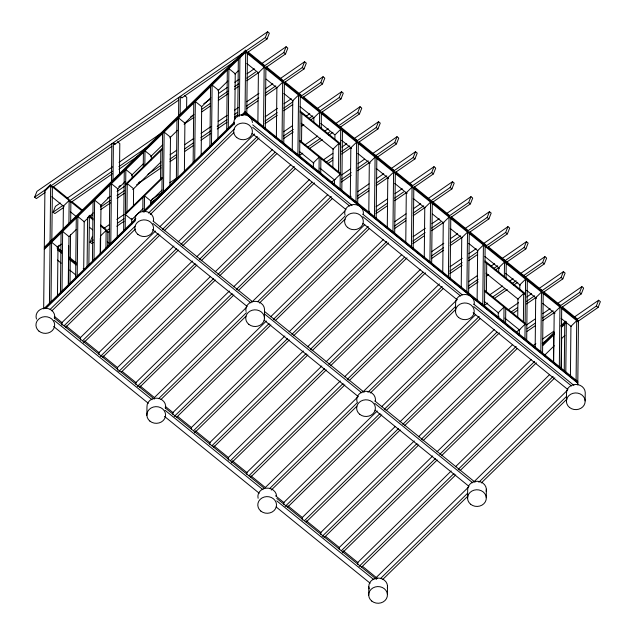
<?xml version="1.0" encoding="UTF-8"?>
<svg xmlns="http://www.w3.org/2000/svg" width="635" height="635" viewBox="0 0 635 635"><rect width="100%" height="100%" fill="white"/><g stroke="black" fill="none" stroke-linecap="round" stroke-linejoin="round"><path stroke-width="0.95" d="M49.419 304.348L50.673 184.42L44.91 190.071L43.664 308.935L135.858 218.646M51.006 301.744L51.626 242.237L57.983 247.388L57.475 295.989M51.84 240.101L52.395 186.888M60.444 292.497L61.071 232.989M62.016 290.957L62.643 231.45L68.993 236.601L68.485 285.202M61.944 325.231L61.968 322.572L155.432 231.045M63.135 229.775L63.381 206.121L69.151 200.477M68.27 284.559L68.54 258.77L76.24 265.017M68.675 245.801L68.564 256.643L76.263 262.89M68.905 224.123L69.159 199.414L52.983 186.293M70.025 283.98L70.271 260.175M70.294 258.048L70.541 234.402M70.668 222.575L70.882 201.882M75.652 277.606L76.279 218.091M77.224 276.058L77.851 216.551L84.209 221.71L83.693 270.304M80.431 340.225L80.462 337.566L173.919 246.039M87.098 266.708L87.614 217.44M88.868 265.16L89.368 216.876M92.44 261.168L93.059 201.66M94.012 259.628L94.631 200.12L100.989 205.272L100.481 253.873M98.925 354.33L98.949 352.56L192.405 261.033M100.171 253.849L100.338 238.085M105.942 248.198L106.132 229.402L100.743 225.028M107.704 246.65L107.855 231.87L106.704 230.934M109.22 244.729L109.847 185.222M110.792 243.189L111.419 183.682L117.769 188.833L117.261 237.434M111.442 181.554L111.831 143.756M113.014 180.015L113.403 142.669L115.133 144.074M117.404 370.213L117.435 367.554L210.185 276.725M119.483 174.284L119.801 143.597L117.491 141.724M123.642 230.608L124.269 171.101M125.214 229.068L125.841 169.553L132.191 174.712L132.151 178.681M126.952 211.939L127.254 183.602L133.604 188.754L133.421 206.343M131.675 224.298L131.739 218.353M135.898 384.318L135.922 382.548L229.378 291.02M142.939 197.334L142.788 211.86L234.331 122.206M143.256 166.87L143.407 152.352M144.359 210.32L144.51 195.794L150.868 200.946L150.836 203.851M144.828 165.33L144.986 150.812L151.336 155.964L151.297 159.837M146.875 415.369L146.963 406.868A9.366 8.342 0.6 0 1 157.091 398.177A9.366 8.342 0.6 0 1 165.473 408.273M160.52 179.07L160.814 150.733M161.933 193.111L162.552 133.604M163.505 191.572L164.124 132.064L170.482 137.216L169.974 185.817M172.871 414.314L172.895 412.536L266.351 321.008M176.355 178.991L176.975 119.475M177.927 177.443L178.546 117.935L184.904 123.095L184.396 171.688M178.57 115.816L178.76 97.441M180.142 114.268L180.332 96.361L182.062 97.766M186.619 107.886L186.73 97.306L184.42 95.433M193.135 162.552L193.762 103.045M191.357 429.308L191.381 427.53L284.837 336.002M194.707 161.012L195.334 101.505L201.684 106.656L201.176 155.257M209.915 146.113L210.542 86.606M211.495 144.574L212.114 85.066L218.472 90.218L217.964 138.819M209.844 444.302L209.867 442.524L303.324 350.996M226.703 129.683L227.322 70.168M228.275 128.135L228.902 68.628L235.252 73.787L234.775 119.404M228.322 460.177L228.354 457.517L321.81 365.99M237.736 116.911L238.339 59.388M239.3 116.364L239.935 55.721M245.023 115.07L245.705 50.07L44.307 247.301M246.793 113.109L247.412 53.602M246.817 474.289L246.84 472.511L340.296 380.984M257.881 122.428L258.397 72.835L264.168 67.191L263.541 126.698M265.279 128.103L265.898 68.596M264.446 317.786L264.533 309.285A9.366 8.342 0.6 0 0 253.913 301.403A9.366 8.342 0.6 0 0 246.047 311.491M276.368 137.422L276.884 87.828L282.654 82.185L282.035 141.692M283.766 143.097L284.385 83.59M283.789 504.277L283.813 502.499L377.269 410.972M292.251 150.304L292.775 100.719L298.545 95.067L297.918 154.575M299.649 155.98L300.276 96.472M301.546 141.803L301.847 113.467M302.268 520.152L302.3 517.493L395.049 426.664M313.341 167.648L313.388 162.806L319.159 157.155L319.008 171.68M313.809 122.658L313.857 117.816L319.627 112.173L319.476 126.69M320.738 173.085L320.889 158.559M321.207 128.095L321.358 113.578M320.77 534.265L320.786 532.487L414.242 440.96M332.851 167.672L333.05 149.106L338.82 143.454L338.519 171.791M334.415 185.507L334.478 179.554M334.907 138.89L334.947 134.922L340.717 129.27L340.09 188.778M339.868 126.444L339.86 127.508L359.474 113.935L361.783 108.125L360.053 106.72L335.597 123.642M341.82 190.19L342.448 130.675M339.257 549.259L339.273 547.481L432.729 455.954M350.314 197.398L350.83 147.804L356.6 142.161L355.981 201.668M356.624 140.033L356.616 141.097L376.23 127.524L378.539 121.714L380.27 123.119L377.96 128.929L358.346 142.502M357.711 203.073L358.33 143.566M357.743 564.253L357.759 562.475L451.215 470.948M368.792 213.384L369.316 162.798L375.087 157.155L374.467 216.662M368.721 595.297L368.808 586.796M375.11 155.027L375.102 156.091L394.716 142.518L397.026 136.708L398.756 138.112L396.446 143.923L376.833 157.496L376.841 156.432M376.198 218.067L376.817 158.559M376.23 579.247L376.245 577.477L468.289 487.331M387.286 227.386L387.802 177.8L393.573 172.148L392.954 231.656M387.421 594.535L387.509 586.034M393.597 170.021L393.589 171.085L413.202 157.512L415.512 151.701L417.243 153.106L414.933 158.917L395.319 172.49M394.684 233.061L395.311 173.553M405.765 243.372L406.289 192.794L412.059 187.142L411.44 246.65M413.171 248.055L413.798 188.547M424.259 257.373L424.775 207.788L430.546 202.136L429.927 261.644M431.657 263.049L432.284 203.541M432.3 201.414L432.292 202.478L451.906 188.905L454.215 183.094L452.485 181.689L428.03 198.612M442.746 272.367L443.262 222.782L449.032 217.13L448.413 276.638M450.144 278.043L450.771 218.535M455.525 311.698L455.612 303.197A9.366 8.342 0.6 0 1 465.733 294.505A9.366 8.342 0.6 0 1 474.115 304.602M461.232 287.361L461.748 237.776L467.519 232.124L466.9 291.632M468.63 293.037L469.257 233.529M467.582 498.483L467.67 489.982A9.366 8.342 0.6 0 1 477.798 481.282A9.366 8.342 0.6 0 1 486.172 491.387M477.123 300.252L477.639 250.658L483.41 245.007L482.783 304.514M484.521 305.919L485.14 246.412M486.418 291.743L486.712 263.406M486.283 497.713L486.37 489.212M498.205 317.587L498.253 312.745L504.023 307.094L503.872 321.62M498.673 272.598L498.729 267.764L504.492 262.112L504.341 276.63M504.515 259.985L504.507 261.048L524.121 247.475L526.431 241.665L528.169 243.07L525.859 248.88L506.238 262.453M505.603 323.024L505.754 308.499M506.079 278.043L506.23 263.517M517.723 317.611L517.914 299.045L523.684 293.394L523.391 321.731M519.279 335.447L519.343 329.494M519.763 289.822L519.811 284.861L525.582 279.209L524.954 338.725M523.002 274.979L522.994 276.042L542.607 262.469L544.917 256.659L546.656 258.064L544.346 263.874L524.724 277.447L524.74 276.384M526.693 340.13L527.312 280.622M535.178 347.337L535.702 297.751L541.464 292.1L540.845 351.607M541.488 289.973L541.48 291.036L561.094 277.463L563.404 271.653L565.142 273.058L562.832 278.868L543.211 292.441M542.576 353.012L543.203 293.505M553.442 362.68L553.728 334.907M553.656 363.323L554.188 312.745L559.951 307.094L559.332 366.601M559.975 304.967L559.967 306.03L579.58 292.457L581.89 286.647L583.628 288.052L581.319 293.862L561.697 307.435M561.062 368.006L561.689 308.499M561.348 368.276L561.658 338.519M564.253 370.737L564.745 324.12M565.801 372.173L566.317 322.58L561.356 327.438M566.444 401.661L566.531 393.16A9.366 8.342 0.6 0 1 575.429 384.445A9.366 8.342 0.6 0 1 585.24 392.398L585.145 400.899M570.42 375.92L570.936 326.334L576.707 320.683L576.088 380.19M576.731 318.556L576.715 319.619L596.336 306.046L598.646 300.236L600.377 301.641L598.067 307.451L578.453 321.024L577.779 384.961M45.053 192.572L36.354 198.588L34.623 197.183L36.933 191.381L267.621 31.75L269.351 33.155L267.041 38.965L247.428 52.538M63.548 207.566L54.84 213.582L53.11 212.177L55.42 206.375L60.309 202.986M93.393 242.475L91.813 243.57L90.083 242.165L92.392 236.363M44.299 248.364L245.689 51.133L265.311 37.56L267.621 31.75M248.015 51.943L264.192 65.064L264.176 66.127L283.797 52.554L286.107 46.744L287.838 48.149L285.528 53.959L265.914 67.532M266.502 66.937L282.678 80.058L282.662 81.121L302.284 67.548L304.594 61.738L306.324 63.143L304.014 68.953L284.401 82.526M284.988 81.931L301.165 95.052L301.149 96.115L320.77 82.542L323.08 76.732L324.81 78.137L322.501 83.947L302.887 97.52M303.474 96.925L319.651 110.045L319.635 111.109L339.257 97.536L341.566 91.726L343.297 93.131L340.987 98.941L321.373 112.514M321.961 111.919L338.137 125.039L338.122 126.103L357.743 112.53L360.053 106.72M395.907 171.894L412.083 185.015L412.075 186.079L431.689 172.506L433.999 166.695L435.729 168.1L433.419 173.911L413.806 187.484M414.393 186.888L430.57 200.009L430.562 201.073L450.175 187.5L452.485 181.689M432.88 201.882L449.056 215.003L449.048 216.067L468.662 202.494L470.972 196.683L472.71 198.088L470.392 203.898L450.779 217.472M451.366 216.876L467.543 229.997L467.535 231.061L487.148 217.487L489.458 211.677L491.196 213.082L488.886 218.892L469.265 232.466M469.852 231.87L486.029 244.991L486.021 246.055L505.635 232.481L507.944 226.671L509.683 228.076L507.373 233.886L487.751 247.459M44.895 191.127L50.665 185.483L82.248 211.098M44.283 249.428L245.681 52.197L578.437 322.088M57.126 247.174L59.253 245.094M88.297 216.646L89.718 215.257M118.761 186.817L120.182 185.428M57.118 248.237L61.365 244.07M69.159 236.442L76.248 229.505M84.034 221.869L93.25 212.852M100.33 205.915L110.252 196.199M117.332 189.262L125.127 181.634M131.501 175.387L143.542 163.592M150.63 156.655L162.671 144.859M169.759 137.922L177.546 130.294M184.634 123.357L193.842 114.34M201.636 106.704L210.844 97.687M217.932 90.749L227.846 81.034M234.934 74.097L238.474 70.628M125.69 184.079L162.401 148.13M125.674 185.142L162.393 149.185M138.398 183.007L139.811 181.626M132.739 189.603L160.98 161.949M100.354 236.109L106.124 230.465L100.735 226.092M125.381 213.479L162.092 177.522M162.084 178.586L125.365 214.543L131.723 219.694L143.018 208.637M150.789 201.025L162.084 189.968M241.213 115.467L245.054 111.704L577.818 381.595M45.061 308.61L135.136 220.401M143.637 212.074L234.315 123.269M242.221 115.53L245.047 112.768L577.81 382.659M45.768 308.451L135.136 220.924M144.343 211.915L234.267 123.849M242.919 115.372L245.039 113.3L577.802 383.191M50.117 309.443L135.08 226.243M148.534 213.066L234.204 129.167M51.856 310.848L135.398 229.029M150.273 214.471L233.815 132.651M159.679 226.885L254.556 133.969M64.04 325.811L158.21 233.585M162.457 229.425L257.334 136.509M65.77 327.215L159.941 234.99M164.187 230.83L259.064 137.922M178.165 241.879L272.336 149.662M82.526 340.805L176.697 248.579M180.943 244.419L275.114 152.202M83.55 342.9L178.427 249.984M182.674 245.824L276.844 153.607M196.652 256.873L290.822 164.655M100.306 356.489L195.183 263.573M199.43 259.413L294.307 166.497M102.743 357.203L196.913 264.978M201.16 260.818L295.331 168.6M215.138 271.867L309.308 179.649M118.793 371.483L213.67 278.567M217.916 274.407L312.087 182.189M121.237 372.197L215.4 279.971M219.647 275.812L314.523 182.904M233.624 286.861L327.795 194.643M137.279 386.477L232.156 293.56M236.403 289.401L331.279 196.485M139.724 387.191L233.886 294.965M238.133 290.806L332.303 198.588M154.408 397.542L246.451 307.403M252.111 301.855L344.868 211.026M158.599 398.701L246.396 312.714M257.723 301.625L344.813 216.337M161.036 399.407L246.007 316.206M259.453 303.03L345.13 219.131M270.597 316.849L364.768 224.631M174.252 416.465L269.129 323.548M273.375 319.389L368.252 226.481M176.697 417.179L270.859 324.953M275.114 320.794L369.276 228.576M289.084 331.843L383.254 239.625M193.445 430.768L287.615 338.542M291.862 334.383L386.739 241.475M194.469 432.864L289.346 339.947M293.6 335.788L388.477 242.88M307.57 346.837L401.741 254.619M211.931 445.762L306.102 353.536M310.348 349.377L404.519 257.159M213.67 447.167L307.832 354.941M312.087 350.782L406.964 257.873M326.057 361.831L420.227 269.613M230.418 460.756L324.588 368.53M328.835 364.371L423.005 272.153M231.442 462.851L326.319 369.935M330.573 365.776L425.45 272.867M344.551 376.825L439.42 283.916M248.904 475.75L343.075 383.524M347.321 379.365L442.198 286.456M250.642 477.155L344.805 384.929M349.059 380.77L443.222 288.552M265.327 487.505L358.077 396.677M363.037 391.819L457.2 299.601M269.518 488.664L357.315 402.685M367.935 392.279L455.732 306.3M271.248 490.069L356.926 406.17M370.372 392.994L455.343 309.785M381.524 406.813L475.686 314.595M285.171 506.428L380.048 413.512M384.294 409.353L479.171 316.444M287.615 507.143L381.778 414.925M386.032 410.758L480.195 318.54M400.01 421.807L494.173 329.589M304.363 520.732L398.534 428.506M402.78 424.347L496.951 332.129M306.102 522.137L400.272 429.919M404.519 425.752L499.396 332.843M418.497 436.801L512.659 344.583M322.143 536.416L417.02 443.5M421.267 439.341L516.144 346.432M323.882 537.821L418.759 444.913M423.005 440.746L517.176 348.528M542.965 343.352L554.299 332.248M560.673 326.009L565.634 321.151M542.949 344.416L554.284 333.311M561.372 326.374L566.325 321.516M542.941 345.48L554.276 334.375M436.983 451.795L531.146 359.577M341.336 550.72L435.507 458.494M439.753 454.335L534.63 361.426M342.368 552.815L437.245 459.907M441.492 455.739L536.369 362.831M544.338 355.489L554.252 345.773M561.34 338.836L564.88 335.367M455.47 466.788L549.632 374.571M359.116 566.404L453.993 473.488M458.24 469.328L553.117 376.42M361.561 567.118L455.732 474.901M459.978 470.733L554.855 377.825M473.956 481.782L567.412 390.255M380.436 578.628L467.527 493.339M478.853 482.243L566.65 396.264M382.881 579.334L467.844 496.133M481.298 482.957L566.968 399.058M34.623 197.183L44.91 190.071M242.03 53.665L50.657 186.087L52.387 187.492L111.839 146.36M114.284 144.669L178.618 100.147M181.872 97.893L235.625 60.706M66.826 198.477L112.474 166.886M118.999 162.377L163.83 131.35M203.779 103.711L210.296 99.203M218.448 93.559L227.417 87.36M234.752 82.28L238.823 79.462M246.975 73.819L254.317 68.739M261.652 63.667L286.107 46.744M53.11 212.177L62.603 205.613M112.332 171.196L69.144 201.081L70.882 202.486L112.411 173.752M118.848 166.688L147.368 146.955M190.556 117.07L193.818 114.816M201.97 109.172L210.114 103.537M218.265 97.901L228.044 91.13M234.561 86.622L238.633 83.804M246.785 78.161L255.746 71.961M118.928 169.243L138.47 155.718M184.071 124.158L193.85 117.396M201.986 111.76L210.129 106.124M218.273 100.497L228.052 93.734M234.561 89.225L238.633 86.408M246.777 80.772L258.993 72.319M107.323 198.239L109.768 196.548M117.11 191.468L124.444 186.396M170.093 154.805L176.617 150.297M184.761 144.653L193.731 138.454M201.065 133.374L210.852 126.603M218.186 121.531L227.155 115.324M234.49 110.244L238.562 107.426M246.713 101.783L258.945 93.329M265.462 88.813L272.804 83.733M280.138 78.661L304.594 61.738M100.671 207.058L110.45 200.287M116.967 195.778L124.301 190.706M147.931 174.347L160.965 165.33M169.934 159.131L176.451 154.615M184.602 148.979L193.564 142.772M200.898 137.7L210.677 130.937M217.194 126.421L226.973 119.658M234.307 114.586L237.561 112.332M246.531 106.124L258.755 97.671M265.271 93.154L275.82 85.852M89.368 217.48L92.623 215.225M100.767 209.59L110.538 202.827M117.054 198.318L124.381 193.254M136.596 184.801L161.028 167.894M169.989 161.695L176.498 157.186M184.642 151.551L193.604 145.351M200.93 140.279L210.701 133.517M217.218 129.008L226.989 122.245M234.323 117.181L237.577 114.927M246.539 108.728L257.937 100.838M265.263 95.766L277.479 87.312M103.807 228.465L109.506 224.512M116.848 219.44L124.182 214.36M169.831 182.777L177.165 177.697M265.2 116.776L277.431 108.323M283.956 103.807L291.29 98.727M298.625 93.655L323.08 76.732M90.083 242.165L93.242 239.974M109.379 228.814L106.116 231.069L107.855 232.473L109.482 231.346M117.523 223.179L124.047 218.662M151.749 199.493L162.346 192.167M265.017 121.118L277.241 112.665M283.758 108.148L292.719 101.949M116.808 226.274L124.135 221.202M151.011 202.613L157.528 198.104M265.025 123.722L277.241 115.268M283.75 110.76L292.711 104.561M283.694 131.77L292.656 125.571M305.697 116.546L309.777 113.721M317.111 108.648L341.566 91.726M283.504 136.112L293.283 129.35M308.761 118.634L312.801 115.84M283.512 138.716L293.283 131.953M301.427 126.317L303.871 124.627M311.198 119.555L313.642 117.864M304.625 145.074L317.667 136.049M325.001 130.977L328.263 128.714M307.689 147.161L320.731 138.136M327.247 133.628L329.692 131.937M299.553 155.4L302.808 153.146M309.324 148.638L322.358 139.621M328.866 135.112L332.938 132.294M323.921 159.504L332.891 153.305M341.86 147.098L346.75 143.708M354.084 138.636L378.539 121.714M326.176 162.155L332.7 157.647M341.662 151.44L349.774 145.828M327.811 163.632L332.7 160.25M341.654 154.051L350.615 147.852M331.002 182.396L335.074 179.578M341.598 175.062L350.56 168.862M357.902 163.782L364.419 159.274M372.57 153.63L397.026 136.708M341.408 179.403L351.187 172.641M357.703 168.124L368.26 160.822M341.416 182.007L351.187 175.244M357.695 170.736L369.911 162.282M349.488 197.39L351.115 196.263M357.64 191.754L369.046 183.856M376.388 178.776L383.723 173.704M391.057 168.624L415.512 151.701M357.449 196.088L368.856 188.198M376.19 183.118L386.747 175.816M357.457 198.691L368.856 190.802M376.182 185.73L388.398 177.276M367.975 212.384L369.602 211.257M376.126 206.748L387.533 198.85M394.875 193.77L402.209 188.698M409.543 183.618L433.999 166.695M375.936 211.082L387.342 203.192M394.676 198.112L403.638 191.913M375.944 213.685L387.342 205.796M394.676 200.723L406.884 192.27M394.613 221.742L406.019 213.844M413.361 208.764L420.695 203.692M394.422 226.076L405.828 218.186M413.163 213.106L423.72 205.803M394.43 228.679L405.828 220.79M413.163 215.717L425.371 207.264M413.099 236.736L425.323 228.275M431.848 223.758L439.182 218.686M446.516 213.606L470.972 196.683M412.909 241.07L425.132 232.616M431.649 228.1L440.611 221.901M412.917 243.673L424.315 235.783M431.649 230.711L443.857 222.258M431.586 251.73L443.809 243.268M450.334 238.752L457.668 233.68M465.003 228.6L489.458 211.677M431.395 256.064L443.619 247.61M450.136 243.094L460.692 235.791M431.403 258.667L443.619 250.214M450.136 245.705L462.351 237.252M450.072 266.724L462.296 258.262M468.82 253.746L476.155 248.674M483.489 243.594L507.944 226.671M449.882 271.058L462.105 262.604M468.622 258.088L477.583 251.889M449.89 273.661L462.105 265.208M468.622 260.699L477.576 254.5M468.559 281.718L477.52 275.511M490.569 266.486L494.641 263.668M501.975 258.588L526.431 241.665M468.368 286.052L478.147 279.289M493.625 268.573L497.665 265.779M468.376 288.655L478.147 281.892M486.291 276.257L488.736 274.566M495.252 270.058L498.507 267.803M489.49 295.013L502.531 285.988M509.865 280.916L513.128 278.662M520.462 273.582L544.917 256.659M492.562 297.101L504.777 288.639M512.112 283.567L516.152 280.773M484.418 305.34L487.68 303.085M494.189 298.577L507.222 289.56M513.739 285.051L517.811 282.234M497.38 317.341L499.007 316.214M507.976 310.007L518.573 302.681M526.725 297.037L531.614 293.656M538.948 288.576L563.404 271.653M511.048 312.095L517.565 307.586M526.526 301.379L534.638 295.767M512.675 313.571L517.565 310.19M526.518 303.99L536.297 297.228M515.866 332.335L519.938 329.517M526.463 325.001L535.432 318.802M542.766 313.722L550.1 308.65M557.435 303.57L581.89 286.647M527.09 328.779L535.234 323.144M542.568 318.064L553.125 310.761M527.09 331.383L535.234 325.747M542.568 320.675L554.784 312.222M532.622 345.924L535.876 343.67M542.401 339.153L553.815 331.264M574.191 317.159L598.646 300.236M542.211 343.495L545.473 341.241M265.311 37.56L267.041 38.965M283.797 52.554L285.528 53.959M302.284 67.548L304.014 68.953M320.77 82.542L322.501 83.947M339.257 97.536L340.987 98.941M357.743 112.53L359.474 113.935M376.23 127.524L377.96 128.929M394.716 142.518L396.446 143.923M413.202 157.512L414.933 158.917M431.689 172.506L433.419 173.911M450.175 187.5L451.906 188.905M468.662 202.494L470.392 203.898M487.148 217.487L488.886 218.892M505.635 232.481L507.373 233.886M524.121 247.475L525.859 248.88M542.607 262.469L544.346 263.874M561.094 277.463L562.832 278.868M579.58 292.457L581.319 293.862M596.336 306.046L598.067 307.451M340.447 126.913L357.394 140.66M358.934 141.907L394.367 170.648M488.339 246.864L542.258 290.6M543.798 291.846L560.745 305.594M562.285 306.84L576.921 318.714M245.689 51.133L578.453 321.024M246.848 63.468L258.397 72.835M266.105 79.089L276.884 87.828M283.821 93.456L293.06 100.949M299.99 106.577L313.857 117.816M320.794 123.444L334.653 134.691M341.59 140.311L351.599 148.431M357.767 153.432L370.086 163.425M376.253 168.426L388.572 178.419M394.74 183.42L407.059 193.413M413.226 198.414L424.775 207.788M432.483 214.035L443.262 222.782M450.199 228.402L461.748 237.776M468.686 243.395L477.925 250.888M484.862 256.516L499.499 268.383M505.658 273.383L520.295 285.25M526.455 290.251L536.472 298.371M542.631 303.371L554.958 313.365M561.118 318.365L571.262 326.588M300.125 110.998L340.558 143.796M484.989 260.937L525.431 293.735M300.109 112.062L340.55 144.859M484.981 262.001L525.415 294.799M301.212 123.277L333.256 149.273M486.077 273.217L518.12 299.212M299.815 140.398L340.257 173.196M484.68 290.338L525.121 323.136M299.807 141.462L340.241 174.26L334.47 179.911L319.976 168.148M484.672 291.401L525.113 324.199L519.343 329.851L504.841 318.087M299.379 151.44L313.873 163.203M484.243 301.379L498.737 313.142M252.69 124.857L352.052 205.454M362.839 214.193L462.201 294.791M473.758 304.157L573.897 385.381M252.659 127.333L349.718 206.058M362.815 216.678L460.637 296.021M473.734 306.641L571.556 385.985M252.071 133.429L346.043 209.653M362.99 223.393L456.97 299.617M473.139 312.737L567.888 389.58M153.059 221.051L252.42 301.641M264.747 311.642L364.109 392.232M374.896 400.979L475.028 482.195M153.027 223.528L250.857 302.871M264.724 314.119L361.775 392.835M374.872 403.455L472.694 482.798M152.44 229.624L247.182 306.467M264.128 320.215L358.1 396.43M375.047 410.178L469.027 486.394M72.247 201.914L83.026 210.661M89.964 216.281L93.043 218.781M89.178 216.718L93.028 219.845M51.824 196.755L64.151 206.748M70.318 211.749L76.478 216.741M89.575 227.37L92.654 229.862M107.291 241.737L109.601 243.61M57.777 247.896L61.627 251.023M83.201 268.51L84.741 269.764M57.769 248.96L61.619 252.087M68.548 257.707L76.256 263.954M57.753 250.023L61.611 253.143M57.38 260.048L61.23 263.168M69.707 270.042L75.867 275.042M54.459 316.484L62.166 322.731M66.016 325.858L80.653 337.725M84.503 340.852L99.139 352.719M102.989 355.846L117.626 367.713M122.245 371.459L136.112 382.707M139.962 385.834L154.599 397.7M165.378 406.448L173.085 412.694M177.705 416.441L191.572 427.688M195.421 430.816L210.058 442.682M213.908 445.81L228.544 457.676M232.394 460.804L247.031 472.67M250.881 475.798L265.517 487.664M275.534 495.784L284.004 502.658M287.853 505.785L302.49 517.652M306.34 520.779L320.977 532.646M325.596 536.392L339.463 547.64M343.313 550.767L357.949 562.634M362.569 566.38L377.206 578.255M54.189 317.865L154.329 399.082M165.116 407.829L264.477 488.426M276.804 498.419L376.166 579.017M54.165 320.35L151.995 399.693M165.084 410.313L262.914 489.656M276.781 500.904L373.832 579.62M53.578 326.446L148.32 403.288M164.497 416.409L259.239 493.252M276.185 506.992L370.157 583.216M36.481 319.048A9.366 8.342 0.6 0 1 44.95 308.189A9.366 8.342 0.6 0 1 54.546 318.31M134.906 220.083A9.366 8.342 0.6 0 1 145.034 211.391A9.366 8.342 0.6 0 1 153.416 221.496M233.99 124.714A9.366 8.342 0.6 0 1 241.856 114.617A9.366 8.342 0.6 0 1 252.476 122.507M345.13 215.376A9.366 8.342 0.6 0 1 353.592 204.518A9.366 8.342 0.6 0 1 363.196 214.638M258.104 498.277A9.366 8.342 0.6 0 1 265.97 488.18A9.366 8.342 0.6 0 1 276.59 496.07M357.188 402.161A9.366 8.342 0.6 0 1 365.649 391.295A9.366 8.342 0.6 0 1 375.253 401.423M369.245 588.939A9.366 8.342 0.6 0 1 377.706 578.08A9.366 8.342 0.6 0 1 387.31 588.2M39.013 331.184A9.366 8.342 0.6 0 0 54.459 326.811A9.366 8.342 0.6 0 0 42.45 317.071A9.366 8.342 0.6 0 0 39.013 331.184M137.882 234.371A9.366 8.342 0.6 0 0 153.321 229.997A9.366 8.342 0.6 0 0 141.319 220.258A9.366 8.342 0.6 0 0 137.882 234.371M236.744 137.549A9.366 8.342 0.6 0 0 252.182 133.175A9.366 8.342 0.6 0 0 240.181 123.436A9.366 8.342 0.6 0 0 236.744 137.549M347.662 227.513A9.366 8.342 0.6 0 0 363.109 223.139A9.366 8.342 0.6 0 0 351.099 213.4A9.366 8.342 0.6 0 0 347.662 227.513M149.939 421.148A9.366 8.342 0.6 0 0 165.378 416.774A9.366 8.342 0.6 0 0 153.376 407.035A9.366 8.342 0.6 0 0 149.939 421.148M248.801 324.334A9.366 8.342 0.6 0 0 264.239 319.961A9.366 8.342 0.6 0 0 252.238 310.221A9.366 8.342 0.6 0 0 248.801 324.334M260.858 511.111A9.366 8.342 0.6 0 0 276.296 506.738A9.366 8.342 0.6 0 0 264.295 496.999A9.366 8.342 0.6 0 0 260.858 511.111M359.72 414.298A9.366 8.342 0.6 0 0 375.166 409.924A9.366 8.342 0.6 0 0 363.156 400.185A9.366 8.342 0.6 0 0 359.72 414.298M458.581 317.476A9.366 8.342 0.6 0 0 474.028 313.103A9.366 8.342 0.6 0 0 462.018 303.363A9.366 8.342 0.6 0 0 458.581 317.476M371.777 601.083A9.366 8.342 0.6 0 0 387.223 596.702A9.366 8.342 0.6 0 0 375.214 586.962A9.366 8.342 0.6 0 0 371.777 601.083M470.638 504.261A9.366 8.342 0.6 0 0 486.085 499.888A9.366 8.342 0.6 0 0 474.075 490.149A9.366 8.342 0.6 0 0 470.638 504.261M569.5 407.448A9.366 8.342 0.6 0 0 584.946 403.066A9.366 8.342 0.6 0 0 572.937 393.327A9.366 8.342 0.6 0 0 569.5 407.448"/></g></svg>
